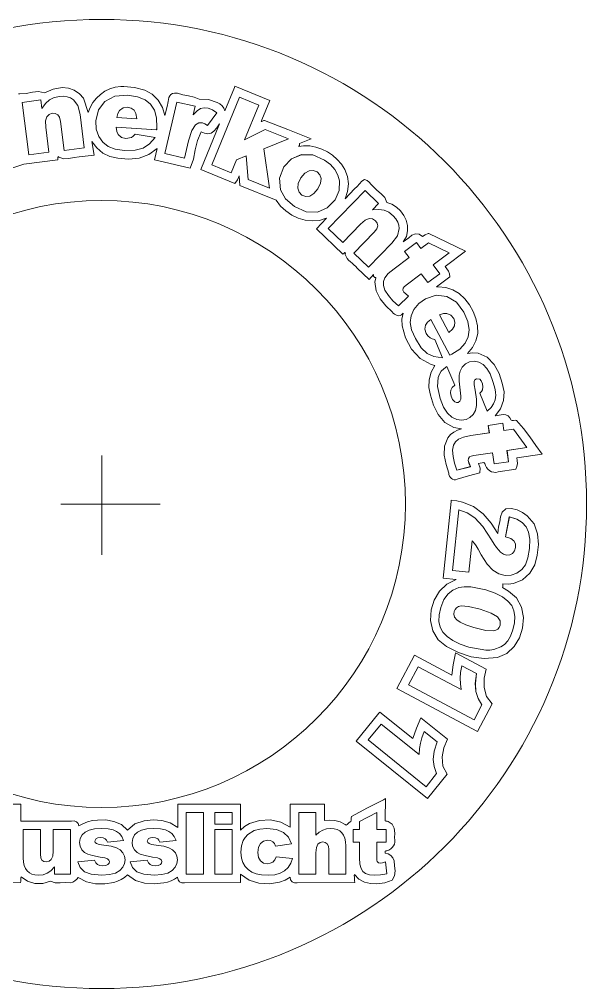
# Model space of a CAD drawing. Header units: millimetres. Extents: x -24 to 356, y -26 to 354.
# Drawn here: x 133.3 to 355.6, y -25.8 to 354.2 of the extents above; entities that cross this region are included whole.
import ezdxf

# ---------------------------------------------------------------- set-up
doc = ezdxf.new("R2010")
doc.units = ezdxf.units.MM
for name, color, linetype, lineweight in [('Aussen', 7, 'CONTINUOUS', 0), ('hilf', 7, 'CONTINUOUS', 0), ('Innenkreis', 7, 'CONTINUOUS', 0), ('Pocket', 7, 'CONTINUOUS', 0), ('TextPocket', 7, 'CONTINUOUS', 0)]:
    doc.layers.add(name, color=color, linetype=linetype, lineweight=lineweight)

msp = doc.modelspace()

# ---------------------------------------------------------------- linework, layer by layer
at = {"layer": 'Aussen'}
msp.add_circle((165.56675, 164.24175), 190, dxfattribs=at)
at = {"layer": 'hilf', "color": 0}
for points in [[(165.56675, 183.2885), (165.56675, 144.32925)], [(149.54975, 164.24175), (188.5105, 164.24175)]]:
    msp.add_lwpolyline(points, dxfattribs=at)
at = {"layer": 'Innenkreis'}
msp.add_circle((165.56675, 164.24175), 119, dxfattribs=at)
at = {"layer": 'Pocket', "color": 0}
for points in [[(134.3765, 321.7175), (141.7195, 322.65), (142.1455, 319.2975), (143.57775, 321.265), (145.10625, 322.645), (146.89125, 323.5525), (149.10075, 324.0575), (150.66325, 324.1325), (152.07775, 323.94), (153.34625, 323.48), (154.465, 322.75), (156.1725, 320.4575), (157.08675, 316.98), (158.747, 303.9025), (150.822, 302.895), (149.3855, 314.2125), (148.99625, 315.84), (148.32225, 316.8525), (147.38225, 317.3525), (146.2035, 317.41), (144.9395, 316.975), (144.01725, 316.03), (143.54, 314.43), (143.61975, 312.0225), (144.87425, 302.14), (136.9885, 301.14), (134.3765, 321.7175)], [(187.10525, 310.96), (171.19975, 311.975), (171.45875, 310.285), (172.0515, 309.0625), (173.3115, 307.97), (174.96725, 307.5275), (177.22575, 307.97), (177.92575, 308.44), (178.6935, 309.1875), (186.464, 307.9675), (184.314, 305.415), (181.85075, 303.76), (178.7015, 302.95), (174.494, 302.88), (170.8375, 303.4025), (168.09625, 304.4425), (166.03325, 306.085), (164.414, 308.375), (163.4345, 311.2025), (163.25275, 314.42), (164.3065, 318.76), (166.8525, 322.0775), (170.7045, 324.0925), (175.64025, 324.53), (179.59375, 323.94), (182.57125, 322.7375), (184.7315, 320.9475), (186.24125, 318.59), (187.06175, 315.5875), (187.16225, 311.8575), (187.10525, 310.96)], [(219.618, 323.7075), (227.1375, 320.6325), (221.54925, 306.965), (229.647, 311.0825), (238.7045, 307.3775), (229.06625, 303.47), (231.2515, 288.0175), (222.953, 291.41), (222.21525, 300.7), (218.34025, 299.12), (216.30025, 294.13), (208.7795, 297.205), (219.618, 323.7075)], [(179.27775, 315.2775), (178.974, 317.2775), (178.24025, 318.65), (177.13225, 319.47), (175.673, 319.8125), (173.94625, 319.545), (172.5545, 318.5025), (171.89125, 317.3775), (171.4615, 315.775), (179.27775, 315.2775)], [(194.95975, 321.835), (202.20925, 320.1575), (201.44175, 316.845), (202.923, 318.4125), (204.275, 319.2975), (205.668, 319.6225), (207.224, 319.475), (208.9545, 318.795), (210.726, 317.5425), (207.05025, 312.58), (205.92175, 313.2925), (205.01325, 313.6525), (203.589, 313.6525), (202.36275, 312.9425), (200.875, 310.6125), (199.63125, 306.6), (198.06175, 299.8275), (190.27925, 301.63), (194.95975, 321.835)], [(236.96275, 296.3925), (239.989, 299.5875), (243.902, 301.2025), (248.3195, 301.095), (252.84, 299.0825), (255.17, 297.3), (256.935, 295.3475), (258.135, 293.2225), (258.77, 290.925), (258.6125, 287.1575), (257.0125, 283.52), (253.975, 280.3), (250.07, 278.6675), (245.65825, 278.805), (241.0535, 280.885), (237.60725, 283.88), (235.65425, 287.4175), (235.24725, 292.0125), (236.96275, 296.3925)], [(243.65775, 292.0725), (242.57675, 289.8975), (242.35825, 288.0275), (242.88475, 286.495), (244.0105, 285.37), (245.49975, 284.795), (247.08275, 284.9375), (248.71, 285.9125), (250.3025, 287.8525), (251.3475, 289.975), (251.55, 291.8175), (251.045, 293.3325), (249.96075, 294.43), (248.44675, 295.0125), (246.8195, 294.8625), (245.19175, 293.9175), (243.65775, 292.0725)], [(268.745, 287.1925), (274.0775, 282.0575), (271.7325, 279.625), (274.165, 279.745), (276.2, 279.42), (278.0225, 278.5975), (279.805, 277.1925), (280.8425, 276.0225), (281.5775, 274.8), (282.0125, 273.525), (282.15, 272.195), (281.435, 269.4275), (279.3, 266.5325), (270.155, 257.0375), (264.4, 262.58), (272.3125, 270.795), (273.3375, 272.12), (273.7025, 273.28), (273.505, 274.3275), (272.81, 275.28), (271.6775, 275.9925), (270.3625, 276.12), (268.8175, 275.485), (266.9925, 273.9125), (260.0825, 266.74), (254.3575, 272.255), (268.745, 287.1925)], [(301.72, 262.7625), (295.4175, 258.015), (298.05, 254.52), (293.4175, 251.03), (290.785, 254.525), (284.9025, 250.095), (284.06, 249.3815), (283.6525, 248.835), (283.575, 248.108), (283.945, 247.3445), (284.68, 246.57925), (285.83, 245.684), (281.8, 241.9135), (279.6975, 243.90075), (277.97, 245.92575), (276.57, 248.09975), (275.9475, 249.87775), (275.975, 251.4325), (276.53, 252.9325), (277.86, 254.56), (280.155, 256.495), (285.99, 260.8925), (284.2275, 263.23), (288.86, 266.72), (290.6225, 264.3825), (293.665, 266.6725), (301.72, 262.7625)], [(301.9425, 222.5465), (294.495, 236.636), (293.1875, 235.53325), (292.4575, 234.3885), (292.1825, 232.742), (292.6725, 231.09925), (293.335, 230.158), (294.23, 229.40425), (294.9975, 229.05425), (296.035, 228.7895), (299.055, 221.52775), (295.755, 222.027), (293.0575, 223.2625), (290.72, 225.5235), (288.4625, 229.073), (286.9975, 232.464), (286.4525, 235.34475), (286.775, 237.9625), (287.88, 240.541), (289.7775, 242.8535), (292.4275, 244.6885), (296.6775, 246.05825), (300.835, 245.6205), (304.5675, 243.39075), (307.52, 239.411), (309.0825, 235.73275), (309.615, 232.56575), (309.2175, 229.78775), (307.995, 227.269), (305.865, 225), (302.7375, 222.9655), (301.9425, 222.5465)], [(301.53, 231.474), (303.08, 232.7785), (303.865, 234.1215), (303.985, 235.494), (303.515, 236.918), (302.385, 238.25), (300.77, 238.89175), (299.4625, 238.86975), (297.8725, 238.398), (301.53, 231.474)], [(300.835, 218.13025), (303.8875, 210.81675), (302.91, 209.9), (302.3725, 208.914), (302.2425, 207.80025), (302.49, 206.4955), (303.075, 205.1905), (303.88, 204.331), (304.5775, 204.01225), (305.295, 204.0555), (305.955, 204.49625), (306.2975, 205.30725), (306.3, 206.54175), (306.065, 208.815), (305.6825, 212.374), (305.62, 214.71075), (305.9775, 216.37225), (306.8075, 217.924), (308.0625, 219.17475), (309.6725, 219.961), (311.585, 220.24475), (313.4025, 219.87425), (315.0575, 218.90725), (316.485, 217.3965), (317.7425, 215.2275), (318.86, 212.26525), (319.34, 210.59975), (319.6825, 209.14725), (319.8825, 207.90625), (319.9425, 206.87525), (319.735, 205.1095), (319.1425, 203.5375), (318.125, 202.0805), (316.65, 200.69575), (313.7025, 207.67425), (314.41, 208.30475), (314.81, 209.04125), (314.95, 210.16975), (314.735, 211.3905), (314.27, 212.46875), (313.68, 213.12925), (312.4, 213.364), (311.82, 212.98025), (311.5325, 212.276), (311.5475, 210.98225), (311.8725, 208.8215), (312.385, 205.36275), (312.43, 202.8185), (312.01, 200.9035), (311.125, 199.32325), (309.8675, 198.12025), (308.3175, 197.366), (306.545, 197.1015), (304.655, 197.3715), (302.7825, 198.24625), (301.0475, 199.82925), (299.515, 202.23275), (298.21, 205.5935), (297.15, 210.3625), (297.35, 213.81425), (297.88, 215.12575), (298.6375, 216.2815), (299.6225, 217.28375), (300.835, 218.13025)], [(332.18, 186.335), (324.375, 185.1605), (325.0275, 180.83375), (319.2925, 179.9695), (318.64, 184.29625), (311.3575, 183.199), (310.275, 182.9725), (309.6575, 182.6865), (309.245, 182.0815), (309.205, 181.2365), (309.485, 180.2125), (310.0725, 178.87775), (304.7325, 177.482), (303.83, 180.22975), (303.2775, 182.8315), (303.08, 185.40975), (303.3775, 187.27225), (304.14, 188.627), (305.345, 189.681), (307.29, 190.4785), (310.23, 191.089), (317.4525, 192.17675), (317.0175, 195.0725), (322.7525, 195.9365), (323.19, 193.03925), (326.955, 193.60775), (332.18, 186.335)], [(303.0075, 138.17825), (305.4775, 161.91675), (308.8025, 160.74225), (311.825, 158.76325), (314.9, 155.4295), (318.34, 150.2305), (319.39, 148.523), (320.3175, 147.1435), (321.12, 146.09375), (321.8025, 145.3735), (323.0325, 144.50975), (324.245, 144.1365), (325.475, 144.2545), (326.56, 144.877), (327.3725, 145.88375), (327.7425, 147.1895), (327.65, 148.59475), (327.05, 149.775), (325.8175, 150.7095), (323.825, 151.4065), (325.29, 159.26675), (328.1925, 158.29675), (330.3175, 157.015), (331.8225, 155.3465), (332.83, 153.21875), (333.305, 150.4355), (333.1875, 146.8395), (332.5625, 143.1545), (331.56, 140.45), (330.1325, 138.49825), (328.245, 137.1025), (326.0575, 136.3145), (323.6975, 136.22075), (321.1925, 136.87075), (318.8825, 138.27325), (316.62, 140.674), (314.255, 144.352), (313.055, 146.49525), (312.275, 147.79725), (311.6025, 148.74675), (310.7425, 149.86175), (309.4575, 137.507), (303.0075, 138.17825)], [(316.14, 130.53125), (319.6975, 129.25625), (322.565, 127.80775), (324.735, 126.18825), (326.215, 124.3965), (327.095, 122.38775), (327.47, 120.1295), (327.3475, 117.62425), (326.72, 114.87075), (325.7825, 112.40625), (324.645, 110.54125), (323.375, 109.16875), (321.99, 108.18675), (319.155, 107.1315), (317.6775, 106.939), (316.035, 106.939), (309.4125, 108.1205), (305.9825, 109.3385), (303.1475, 110.719), (300.91, 112.2625), (299.27, 113.96875), (298.21, 115.9195), (297.725, 118.19275), (297.8075, 120.79), (298.4625, 123.71), (299.69, 126.751), (301.2675, 128.9605), (303.215, 130.485), (305.5625, 131.4685), (307.62, 131.80625), (310.165, 131.76), (316.14, 130.53125)], [(313.82, 122.9885), (309.3475, 124.1035), (306.3875, 124.25525), (305.395, 123.991), (304.6075, 123.5515), (304.03, 122.93725), (303.66, 122.14475), (303.5325, 121.0055), (303.855, 119.9015), (304.6825, 118.83825), (306.0525, 117.86425), (308.2025, 116.8715), (311.4, 115.78375), (316.03, 114.62825), (319.01, 114.48575), (319.99, 114.75), (320.7725, 115.2045), (321.355, 115.84625), (321.7375, 116.676), (321.7525, 118.449), (320.645, 119.9895), (318.115, 121.45025), (313.82, 122.9885)], [(311.4675, 79.6385), (285.755, 93.3105), (289.5325, 100.415), (306.38, 91.4565), (306.0975, 93.7865), (306.0375, 95.9295), (306.2075, 98.1635), (306.6325, 100.79075), (312.3925, 97.72825), (311.9675, 93.86675), (312.205, 90.682), (313.0775, 87.95175), (314.5575, 85.45075), (311.4675, 79.6385)], [(292.6625, 53.4125), (270.0225, 71.7285), (275.085, 77.9855), (289.92, 65.983), (290.085, 68.324), (290.435, 70.44), (291.0275, 72.60075), (291.9425, 75.099), (297.015, 70.99475), (295.865, 67.285), (295.4925, 64.11275), (295.8275, 61.267), (296.8025, 58.52975), (292.6625, 53.4125)]]:
    msp.add_lwpolyline(points, dxfattribs=at)
for points in [[(198.68725, 43.23475), (205.3985, 43.23475), (205.3985, 19.124575), (198.68725, 19.124575), (198.68725, 43.23475)], [(209.93375, 43.23475), (216.6285, 43.23475), (216.6285, 38.677525), (209.93375, 38.677525), (209.93375, 43.23475)], [(242.79125, 43.23475), (249.48675, 43.23475), (249.48675, 34.353525), (250.84175, 35.56745), (252.19425, 36.377175), (253.66675, 36.8329), (255.38925, 36.984825), (256.67925, 36.881775), (257.82675, 36.569775), (258.82925, 36.05165), (259.68675, 35.324675), (260.37425, 34.38335), (260.86425, 33.21965), (261.15925, 31.833475), (261.25925, 30.22485), (261.25925, 19.124575), (254.53175, 19.124575), (254.53175, 28.72745), (254.37925, 30.131275), (253.92425, 31.054925), (253.19175, 31.567625), (252.21425, 31.738525), (251.10925, 31.50795), (250.23925, 30.8162), (249.67425, 29.52905), (249.48675, 27.512175), (249.48675, 19.124575), (242.79125, 19.124575), (242.79125, 43.23475)], [(273.32675, 43.23475), (273.32675, 36.588775), (277.00925, 36.588775), (277.00925, 31.705975), (273.32675, 31.705975), (273.32675, 25.504775), (273.37925, 24.575725), (273.54425, 24.023675), (273.99175, 23.604575), (274.69425, 23.46485), (275.57925, 23.572), (276.76675, 23.893475), (277.25925, 19.271075), (274.85675, 18.865525), (272.62175, 18.728525), (270.44925, 18.88995), (268.93675, 19.36875), (267.90675, 20.179825), (267.18425, 21.321875), (266.75675, 23.033575), (266.61425, 25.55365), (266.61425, 31.705975), (264.15175, 31.705975), (264.15175, 36.588775), (266.61425, 36.588775), (266.61425, 39.795175), (273.32675, 43.23475)], [(153.28525, 19.124575), (147.03525, 19.124575), (147.03525, 21.9512), (145.62875, 20.459225), (144.214, 19.466375), (142.62825, 18.914375), (140.72, 18.728525), (139.41275, 18.832975), (138.25425, 19.142225), (137.245, 19.658975), (136.38525, 20.38325), (135.69875, 21.321875), (135.20775, 22.482875), (134.91475, 23.86635), (134.81725, 25.47225), (134.81725, 36.588775), (141.5445, 36.588775), (141.5445, 26.985925), (141.69525, 25.5794), (142.15225, 24.6476), (142.882, 24.130825), (143.86125, 23.958575), (144.9505, 24.18915), (145.82525, 24.8809), (146.39775, 26.16805), (146.59, 28.184925), (146.59, 36.588775), (153.28525, 36.588775), (153.28525, 19.124575)], [(156.162, 23.958575), (162.8025, 24.5825), (163.295, 23.56795), (163.9525, 22.889775), (164.81675, 22.507275), (165.9275, 22.379775), (167.12375, 22.523575), (168.0165, 22.9549), (168.44625, 23.436375), (168.5915, 24.023675), (168.4015, 24.6666), (167.83725, 25.141325), (166.84425, 25.455975), (164.9565, 25.83575), (162.00375, 26.42035), (160.11725, 26.958775), (158.865, 27.657325), (157.8275, 28.711175), (157.13175, 30.0336), (156.89975, 31.526925), (157.1495, 33.13285), (157.90325, 34.500025), (159.09425, 35.593225), (160.665, 36.36635), (162.72525, 36.8302), (165.385, 36.984825), (168.099, 36.865475), (169.99675, 36.5074), (171.36225, 35.8984), (172.4815, 35.026275), (173.39275, 33.846275), (174.136, 32.3136), (167.78825, 31.689675), (167.456, 32.41535), (166.96375, 32.92125), (166.09275, 33.315925), (165.0595, 33.4475), (164.0735, 33.34715), (163.3995, 33.046025), (162.88375, 32.069475), (163.048, 31.503875), (163.54575, 31.098325), (164.58725, 30.785025), (166.405, 30.506975), (169.313, 30.0526), (171.36925, 29.449025), (172.80825, 28.632525), (173.86475, 27.528475), (174.5105, 26.218225), (174.7275, 24.783225), (174.497, 23.2899), (173.8105, 21.83725), (172.6345, 20.55145), (170.93525, 19.5586), (168.6145, 18.9252), (165.586, 18.71225), (161.48425, 19.0527), (158.76625, 20.074025), (157.099, 21.72875), (156.162, 23.958575)], [(176.7185, 23.958575), (183.35925, 24.5825), (183.8515, 23.56795), (184.5095, 22.889775), (185.3735, 22.507275), (186.48425, 22.379775), (187.68025, 22.523575), (188.573, 22.9549), (189.003, 23.436375), (189.148, 24.023675), (188.95825, 24.6666), (188.394, 25.141325), (187.40125, 25.455975), (185.513, 25.83575), (182.56025, 26.42035), (180.67375, 26.958775), (179.42175, 27.657325), (178.38425, 28.711175), (177.68825, 30.0336), (177.4565, 31.526925), (177.706, 33.13285), (178.46025, 34.500025), (179.65075, 35.593225), (181.22175, 36.36635), (183.28175, 36.8302), (185.9415, 36.984825), (188.65575, 36.865475), (190.55325, 36.5074), (191.919, 35.8984), (193.038, 35.026275), (193.9495, 33.846275), (194.69275, 32.3136), (188.345, 31.689675), (188.01275, 32.41535), (187.52025, 32.92125), (186.64975, 33.315925), (185.61625, 33.4475), (184.63, 33.34715), (183.956, 33.046025), (183.4405, 32.069475), (183.60475, 31.503875), (184.1025, 31.098325), (185.14425, 30.785025), (186.9615, 30.506975), (189.8695, 30.0526), (191.92575, 29.449025), (193.36475, 28.632525), (194.42125, 27.528475), (195.06725, 26.218225), (195.28425, 24.783225), (195.0535, 23.2899), (194.36725, 21.83725), (193.191, 20.55145), (191.49175, 19.5586), (189.171, 18.9252), (186.1425, 18.71225), (182.04075, 19.0527), (179.32275, 20.074025), (177.65575, 21.72875), (176.7185, 23.958575)], [(209.93375, 36.588775), (216.6285, 36.588775), (216.6285, 19.124575), (209.93375, 19.124575), (209.93375, 36.588775)], [(233.94625, 25.949675), (240.3105, 25.228125), (239.61325, 23.369925), (238.57975, 21.7776), (237.21275, 20.485), (235.5145, 19.5152), (233.3945, 18.914375), (230.77275, 18.71225), (228.22125, 18.84245), (226.1395, 19.227675), (224.41675, 19.908575), (222.95475, 20.90955), (221.7665, 22.170925), (220.86625, 23.63305), (220.299, 25.4492), (220.112, 27.7726), (220.34125, 30.24655), (221.03425, 32.264775), (221.829, 33.5099), (222.8735, 34.619375), (225.277, 36.17645), (227.50925, 36.782725), (230.29525, 36.984825), (234.0605, 36.60235), (236.811, 35.4549), (238.72075, 33.572275), (239.96325, 30.9844), (233.6645, 30.143475), (233.248, 31.122725), (232.59, 31.82535), (231.6735, 32.252575), (230.4905, 32.395), (228.98625, 32.0966), (227.7995, 31.201425), (227.03025, 29.705375), (226.774, 27.593575), (227.028, 25.69875), (227.79425, 24.322075), (228.9525, 23.48385), (230.39275, 23.204425), (231.60025, 23.372625), (232.60075, 23.877175), (233.38625, 24.7317), (233.94625, 25.949675)]]:
    msp.add_lwpolyline(points, close=True, dxfattribs=at)
at = {"layer": 'Pocket'}
for radius in [190, 119]:
    msp.add_circle((165.56675, 164.24175), radius, dxfattribs=at)
at = {"layer": 'TextPocket', "color": 0}
for points in [[(130.72925, 296.0505), (135.121, 297.518), (148.42, 299.2355), (148.428, 299.7205), (148.3995, 300.238), (148.47975, 300.5055), (148.8185, 300.243), (150.70525, 299.6005), (152.70875, 299.7005), (154.74975, 300.0855), (156.75325, 300.2955), (162.664, 301.0405), (161.719, 306.4155), (163.60825, 303.8855), (166.005, 301.848), (168.8085, 300.4455), (171.9185, 299.808), (176.031, 299.408), (180.18375, 299.848), (184.0565, 301.2305), (187.3345, 303.663), (186.26725, 299.133), (200.29425, 295.878), (201.4865, 299.433), (202.21375, 303.128), (203.056, 306.7755), (204.59125, 310.183), (205.812, 309.658), (207.13325, 309.4055), (208.40125, 309.5955), (209.47, 310.4005), (210.67575, 311.788), (211.77025, 313.2805), (204.42725, 295.383), (217.69875, 289.9555), (218.738, 291.368), (219.47025, 292.9605), (219.73075, 289.113), (233.97475, 283.308), (235.6675, 281.0705), (237.713, 279.1255), (240.0445, 277.5205), (242.59175, 276.303), (245.28675, 275.5205), (248.06175, 275.2205), (250.84675, 275.448), (253.57675, 276.2505), (253.61175, 276.2655), (249.67175, 272.153), (260.00925, 262.1705), (260.51675, 262.6205), (260.86425, 262.8405), (261.03925, 262.7055), (261.02425, 262.083), (261.30425, 261.218), (261.75425, 260.4655), (262.33425, 259.8005), (263.00175, 259.1905), (263.70925, 258.608), (264.41925, 258.028), (265.08675, 257.4205), (265.66925, 256.753), (270.36425, 252.249), (272.05675, 254.27125), (272.05675, 253.638), (272.05675, 253.421), (272.27425, 253.421), (272.27425, 253.204), (272.49175, 253.204), (272.49175, 252.987), (272.70675, 252.987), (272.92425, 252.987), (272.92425, 252.77), (272.62175, 251.36325), (273.07675, 247.85975), (274.66425, 244.7445), (276.93425, 241.98025), (279.44425, 239.532), (279.79925, 239.075), (280.25175, 238.672), (280.77175, 238.35075), (281.33675, 238.13375), (281.90675, 238.048), (282.46425, 238.11875), (282.97425, 238.371), (283.41175, 238.82825), (283.63675, 239.04525), (283.18675, 236.647), (283.24675, 234.15), (284.60675, 229.37575), (286.95425, 224.95275), (290.28675, 221.31225), (294.60175, 218.88725), (296.10175, 218.51575), (294.60925, 215.9075), (293.85425, 212.95325), (293.78925, 209.87575), (294.37425, 206.89325), (295.52175, 202.972), (297.36425, 199.26775), (299.99925, 196.19825), (303.54175, 194.184), (306.57925, 193.75), (305.03175, 193.18725), (303.59175, 192.433), (302.29925, 191.44975), (301.18925, 190.198), (299.88675, 186.88575), (299.80425, 183.34975), (300.50675, 179.78125), (301.55175, 176.3715), (301.64675, 175.76925), (301.86175, 175.1915), (302.18425, 174.6705), (302.59675, 174.23525), (303.08425, 173.91375), (303.63175, 173.73475), (304.22425, 173.72775), (304.84425, 173.922), (309.24925, 175.2375), (313.71425, 176.396), (313.81925, 178.31225), (313.19425, 180.13925), (313.86175, 180.2195), (314.61925, 180.40525), (315.29925, 180.4665), (315.72925, 180.172), (315.97175, 179.3215), (316.37925, 178.54275), (316.92675, 177.86075), (317.59425, 177.30325), (318.34925, 176.89625), (319.17425, 176.67), (320.04175, 176.648), (320.92925, 176.8585), (327.81175, 177.85675), (328.28175, 178.924), (328.45425, 180.0675), (328.40175, 181.23525), (328.18675, 182.3785), (338.11675, 183.837), (335.64925, 187.13125), (333.30925, 190.53975), (330.88425, 193.8695), (328.15925, 196.9255), (327.59675, 197.06225), (326.98675, 196.99025), (326.41675, 196.917), (325.98175, 197.04875), (325.53675, 197.99425), (324.84425, 198.766), (323.95675, 199.26375), (322.91675, 199.3925), (319.76675, 198.846), (321.81425, 201.598), (323.01925, 204.8165), (323.28425, 208.24275), (322.50925, 211.61475), (321.33425, 215.4285), (319.40675, 218.9875), (316.66175, 221.81675), (313.02925, 223.4375), (311.04175, 223.56775), (308.94925, 223.29), (310.83175, 225.60775), (312.18925, 228.2295), (312.88675, 231.07775), (312.78675, 234.07825), (312.18925, 236.955), (311.14675, 239.757), (309.69175, 242.38725), (307.85425, 244.74325), (305.67175, 246.7275), (303.17425, 248.23825), (300.39925, 249.17675), (297.37925, 249.44275), (296.80675, 249.42775), (301.97175, 253.29075), (301.83175, 254.437), (301.42175, 255.50575), (300.81425, 256.488), (300.08675, 257.378), (308.06425, 263.3855), (293.73925, 270.338), (293.53425, 270.268), (292.32425, 269.8355), (291.27675, 269.158), (289.97175, 269.9705), (288.48175, 270.113), (287.03925, 269.653), (285.87675, 268.6555), (283.74925, 267.0305), (284.98175, 269.158), (285.43925, 271.2855), (285.37675, 273.4155), (284.85175, 275.4805), (283.92175, 277.4155), (282.64425, 279.153), (281.07925, 280.623), (279.28425, 281.7605), (277.31925, 282.5005), (276.48925, 284.403), (275.05175, 285.9105), (273.38925, 287.268), (271.89175, 288.723), (271.09425, 289.473), (270.36175, 290.363), (269.55425, 291.1255), (268.53425, 291.4855), (267.45925, 290.753), (266.52925, 289.7705), (265.63925, 288.7205), (264.68675, 287.778), (261.01425, 283.948), (261.90925, 286.7755), (262.21175, 289.7055), (261.85425, 292.618), (260.77175, 295.4055), (259.46925, 297.4705), (257.88675, 299.328), (256.06175, 300.9505), (254.03425, 302.318), (251.84675, 303.4005), (249.53425, 304.173), (247.13675, 304.613), (244.69425, 304.688), (242.7695, 304.428), (242.83875, 304.4955), (242.83875, 304.713), (243.05575, 304.713), (243.05575, 304.9305), (243.0595, 305.1855), (243.06375, 305.5555), (247.62175, 307.3855), (238.531, 311.048), (229.4095, 314.633), (229.13975, 314.568), (228.848, 314.4505), (228.563, 314.3155), (228.3175, 314.208), (228.1415, 314.1655), (228.0655, 314.228), (228.1225, 314.4355), (228.34225, 314.8255), (231.4575, 322.458), (217.79525, 328.073), (217.79525, 328.073), (217.58625, 327.553), (213.828, 318.343), (213.39675, 319.4305), (212.7065, 320.3905), (211.80575, 321.1655), (210.74625, 321.693), (207.354, 322.7755), (203.78425, 322.923), (201.74975, 323.758), (199.589, 324.2055), (197.40675, 324.6005), (195.31275, 325.278), (194.03625, 325.373), (193.2755, 325.168), (192.69075, 324.773), (192.2525, 324.2305), (191.93525, 323.578), (191.70875, 322.8555), (191.54725, 322.1005), (191.424, 321.3555), (191.31, 320.6605), (190.32125, 316.5005), (189.327, 319.7005), (187.6695, 322.573), (185.36775, 324.9105), (182.44775, 326.5105), (178.41675, 327.593), (174.2365, 327.8905), (173.03725, 327.883), (170.8565, 327.643), (168.7785, 327.028), (166.83775, 326.0805), (165.065, 324.838), (163.4915, 323.3405), (162.15025, 321.628), (161.0745, 319.7405), (160.2945, 317.7155), (158.438, 323.3005), (156.81725, 325.103), (154.803, 326.4505), (152.52275, 327.278), (150.10475, 327.518), (146.54, 326.923), (143.2195, 325.4605), (140.83375, 325.9755), (138.4115, 325.678), (135.9675, 325.1655), (133.515, 325.0355), (132.95225, 325.038)], [(134.3765, 321.718), (141.7195, 322.648), (142.14425, 319.298), (143.578, 321.2655), (145.1065, 322.6455), (146.89, 323.553), (149.10075, 324.058), (150.66325, 324.133), (152.078, 323.9405), (153.345, 323.4805), (154.46375, 322.7505), (156.17125, 320.458), (157.087, 316.9805), (158.747, 303.9005), (150.822, 302.8955), (149.3855, 314.213), (148.99625, 315.8405), (148.32225, 316.853), (147.3825, 317.353), (146.20375, 317.4105), (144.93975, 316.9755), (144.01575, 316.0305), (143.53975, 314.4305), (143.62, 312.023), (144.8745, 302.143), (136.98875, 301.1405), (134.3765, 321.718)], [(187.104, 310.9605), (171.1995, 311.973), (171.45875, 310.2855), (172.0515, 309.063), (173.3115, 307.9705), (174.96625, 307.528), (177.22575, 307.9705), (177.92575, 308.4405), (178.6935, 309.188), (186.46375, 307.968), (184.314, 305.4155), (181.85075, 303.7605), (178.7015, 302.9505), (174.49425, 302.8805), (170.83725, 303.403), (168.09625, 304.443), (166.0335, 306.0855), (164.41375, 308.378), (163.43325, 311.203), (163.253, 314.418), (164.30675, 318.7605), (166.8525, 322.078), (170.70475, 324.093), (175.6405, 324.5305), (179.594, 323.9405), (182.571, 322.7355), (184.73175, 320.9455), (186.24, 318.5905), (187.0605, 315.588), (187.161, 311.8555), (187.104, 310.9605)], [(219.61675, 323.708), (227.13775, 320.633), (221.5495, 306.9655), (229.647, 311.083), (238.70475, 307.378), (229.0665, 303.4705), (231.2515, 288.0155), (222.95325, 291.4105), (222.2155, 300.7005), (218.3405, 299.1205), (216.3005, 294.1305), (208.77975, 297.2055), (219.61675, 323.708)], [(179.278, 315.2755), (178.974, 317.278), (178.2405, 318.6505), (177.132, 319.468), (175.67125, 319.813), (173.94625, 319.5455), (172.55475, 318.503), (171.89, 317.378), (171.46125, 315.7755), (179.278, 315.2755)], [(194.95975, 321.8355), (202.2095, 320.1555), (201.44175, 316.8455), (202.92175, 318.413), (204.27525, 319.298), (205.66825, 319.6205), (207.22375, 319.478), (208.95475, 318.7955), (210.72575, 317.543), (207.05025, 312.578), (205.92175, 313.293), (205.013, 313.653), (203.589, 313.653), (202.36275, 312.943), (200.87475, 310.613), (199.62975, 306.6005), (198.062, 299.8255), (190.27925, 301.628), (194.95975, 321.8355)], [(236.9615, 296.3955), (239.98775, 299.5905), (243.90175, 301.2055), (248.31925, 301.0955), (252.83925, 299.0805), (255.16925, 297.3005), (256.93425, 295.348), (258.13425, 293.223), (258.76925, 290.9255), (258.61175, 287.158), (257.01425, 283.5205), (253.97425, 280.3005), (250.06925, 278.668), (245.65925, 278.808), (241.0535, 280.8855), (237.60575, 283.8805), (235.654, 287.418), (235.247, 292.013), (236.9615, 296.3955)], [(243.65775, 292.073), (242.577, 289.898), (242.3585, 288.0255), (242.885, 286.4955), (244.01175, 285.3705), (245.49925, 284.793), (247.08175, 284.938), (248.70925, 285.913), (250.30175, 287.853), (251.34675, 289.9755), (251.54675, 291.818), (251.04675, 293.3305), (249.96175, 294.4305), (248.44675, 295.0105), (246.81925, 294.863), (245.19175, 293.918), (243.65775, 292.073)], [(268.74675, 287.1955), (274.07675, 282.058), (271.73175, 279.623), (274.16425, 279.743), (276.19675, 279.418), (278.02175, 278.598), (279.80425, 277.193), (280.84175, 276.023), (281.57925, 274.8005), (282.01425, 273.5255), (282.14925, 272.1955), (281.43425, 269.428), (279.29925, 266.533), (270.15425, 257.038), (264.39925, 262.578), (272.31425, 270.7955), (273.33675, 272.1205), (273.70425, 273.2805), (273.50175, 274.328), (272.80925, 275.2805), (271.67675, 275.993), (270.36175, 276.118), (268.81425, 275.4855), (266.99175, 273.9155), (260.08175, 266.7405), (254.35675, 272.2555), (268.74675, 287.1955)], [(301.72175, 262.763), (295.41925, 258.0155), (298.04925, 254.521), (293.41675, 251.0325), (290.78425, 254.5265), (284.90175, 250.09525), (284.05925, 249.38175), (283.65175, 248.83525), (283.57675, 248.10675), (283.94425, 247.3445), (284.67925, 246.5795), (285.82925, 245.683), (281.79925, 241.9135), (279.69675, 243.90225), (277.96925, 245.92575), (276.57175, 248.09875), (275.94675, 249.87675), (275.97175, 251.43375), (276.52925, 252.934), (277.86175, 254.56025), (280.15425, 256.498), (285.98925, 260.893), (284.22675, 263.2305), (288.86175, 266.7205), (290.62425, 264.3805), (293.66675, 266.673), (301.72175, 262.763)], [(301.94175, 222.5465), (294.49425, 236.63625), (293.18925, 235.532), (292.45675, 234.3885), (292.18425, 232.742), (292.67175, 231.09825), (293.33425, 230.1585), (294.22925, 229.40425), (294.99425, 229.05425), (296.03675, 228.791), (299.05675, 221.52925), (295.75675, 222.02725), (293.05925, 223.2625), (290.71925, 225.52375), (288.46175, 229.072), (286.99675, 232.463), (286.45175, 235.345), (286.77425, 237.9625), (287.87925, 240.541), (289.77675, 242.8535), (292.42675, 244.6885), (296.67675, 246.05875), (300.83675, 245.622), (304.56425, 243.392), (307.51925, 239.4125), (309.08425, 235.73275), (309.61425, 232.56575), (309.21425, 229.788), (307.99675, 227.2705), (305.86425, 225), (302.73675, 222.96575), (301.94175, 222.5465)], [(301.53175, 231.474), (303.07925, 232.779), (303.86675, 234.1215), (303.98425, 235.49425), (303.51425, 236.9195), (302.38425, 238.25), (300.76925, 238.89325), (299.46175, 238.87025), (297.87175, 238.3995), (301.53175, 231.474)], [(300.83175, 218.13175), (303.88675, 210.817), (302.90925, 209.9), (302.37175, 208.914), (302.24175, 207.8005), (302.48925, 206.497), (303.07425, 205.191), (303.88175, 204.331), (304.57675, 204.01225), (305.29425, 204.05575), (305.95675, 204.49775), (306.29675, 205.30875), (306.29925, 206.54325), (306.06425, 208.8165), (305.68175, 212.374), (305.62175, 214.71225), (305.97675, 216.374), (306.80925, 217.9255), (308.06175, 219.17475), (309.67425, 219.96025), (311.58425, 220.24475), (313.40175, 219.87325), (315.05925, 218.90625), (316.48425, 217.3965), (317.74425, 215.2265), (318.85925, 212.26575), (319.33925, 210.6), (319.67925, 209.14725), (319.88175, 207.90625), (319.94425, 206.8755), (319.73675, 205.108), (319.14175, 203.53625), (318.12675, 202.082), (316.65175, 200.696), (313.70175, 207.6745), (314.40925, 208.305), (314.80925, 209.0415), (314.94925, 210.16975), (314.73425, 211.39075), (314.26925, 212.46875), (313.68175, 213.1295), (312.40175, 213.36575), (311.82175, 212.98025), (311.53425, 212.275), (311.54675, 210.9825), (311.87175, 208.823), (312.38425, 205.36325), (312.43175, 202.82), (312.00675, 200.9035), (311.12425, 199.32475), (309.86675, 198.12025), (308.31925, 197.366), (306.54425, 197.10175), (304.65425, 197.3715), (302.78175, 198.2465), (301.04675, 199.82925), (299.51675, 202.23125), (298.20925, 205.5925), (297.14925, 210.3625), (297.34925, 213.81575), (297.87925, 215.1275), (298.63675, 216.283), (299.62175, 217.284), (300.83175, 218.13175)], [(332.17675, 186.33525), (324.37675, 185.1605), (325.02675, 180.83375), (319.29175, 179.97), (318.63925, 184.29525), (311.35925, 183.20075), (310.27675, 182.974), (309.65925, 182.688), (309.24425, 182.083), (309.20425, 181.2365), (309.48675, 180.2125), (310.07425, 178.87925), (304.73425, 177.481), (303.82925, 180.23025), (303.27675, 182.833), (303.07925, 185.4115), (303.37675, 187.27225), (304.14175, 188.62625), (305.34425, 189.68275), (307.28925, 190.4785), (310.22925, 191.089), (317.45425, 192.17675), (317.01675, 195.074), (322.75175, 195.938), (323.18925, 193.04075), (326.95425, 193.60775), (332.17675, 186.33525)], [(303.00675, 138.17825), (305.47675, 161.9185), (308.80175, 160.7425), (311.82675, 158.76225), (314.89925, 155.4295), (318.33925, 150.23075), (319.38925, 148.523), (320.31675, 147.14375), (321.11925, 146.09375), (321.80175, 145.37375), (323.03175, 144.5085), (324.24425, 144.1355), (325.47425, 144.2545), (326.56175, 144.8785), (327.37175, 145.88375), (327.74425, 147.1885), (327.64925, 148.59375), (327.05175, 149.775), (325.81675, 150.7095), (323.82425, 151.408), (325.28925, 159.26525), (328.19175, 158.297), (330.31925, 157.015), (331.82175, 155.347), (332.82925, 153.21875), (333.30425, 150.4355), (333.18675, 146.83875), (332.56175, 143.155), (331.55925, 140.45), (330.13175, 138.49825), (328.24675, 137.10275), (326.05675, 136.31475), (323.69675, 136.22125), (321.18925, 136.871), (318.88425, 138.27325), (316.61925, 140.674), (314.25175, 144.351), (313.05675, 146.49425), (312.27425, 147.79875), (311.60175, 148.747), (310.74175, 149.862), (309.45675, 137.507), (303.00675, 138.17825)], [(316.13925, 130.53125), (319.69925, 129.255), (322.56175, 127.80775), (324.73675, 126.18975), (326.21425, 124.398), (327.09425, 122.388), (327.47175, 120.131), (327.34675, 117.62575), (326.72175, 114.871), (325.78175, 112.40675), (324.64675, 110.54025), (323.37425, 109.16925), (321.98925, 108.187), (319.15675, 107.13175), (317.67675, 106.93925), (316.03425, 106.938), (309.41175, 108.122), (305.98175, 109.34), (303.14925, 110.7205), (300.90925, 112.263), (299.26925, 113.96775), (298.20925, 115.9195), (297.72175, 118.19275), (297.80675, 120.79), (298.46175, 123.7105), (299.68925, 126.75125), (301.26675, 128.9595), (303.21675, 130.48525), (305.56425, 131.4685), (307.62175, 131.80625), (310.16425, 131.7615), (316.13925, 130.53125)], [(313.82175, 122.99), (309.34675, 124.1035), (306.38675, 124.25425), (305.39425, 123.991), (304.60925, 123.5515), (304.03175, 122.93575), (303.66175, 122.14525), (303.53175, 121.00575), (303.85425, 119.9005), (304.68425, 118.837), (306.05175, 117.86325), (308.20425, 116.8715), (311.39925, 115.78525), (316.02925, 114.6295), (319.00675, 114.48575), (319.98925, 114.75175), (320.77425, 115.2045), (321.35675, 115.84625), (321.73925, 116.675), (321.75175, 118.44775), (320.64425, 119.9885), (318.11425, 121.45075), (313.82175, 122.99)], [(311.46425, 79.6375), (285.75425, 93.3095), (289.53175, 100.414), (306.37925, 91.45675), (306.09675, 93.787), (306.03675, 95.93), (306.20675, 98.16225), (306.63175, 100.78975), (312.39175, 97.72825), (311.96925, 93.86675), (312.20675, 90.682), (313.07425, 87.95325), (314.55675, 85.45075), (311.46425, 79.6375)], [(292.66425, 53.414), (270.02425, 71.73), (275.08675, 77.9855), (289.91925, 65.982), (290.08425, 68.323), (290.43425, 70.44025), (291.02675, 72.5995), (291.94425, 75.0995), (297.01425, 70.99625), (295.86425, 67.284), (295.49175, 64.113), (295.82675, 61.2685), (296.80425, 58.529), (292.66425, 53.414)], [(100.6415, 15.755448), (133.79325, 15.790715), (133.9315, 16.390215), (133.9425, 17.056177), (133.91925, 17.667882), (133.95875, 18.107325), (136.45975, 16.306122), (139.40975, 15.43671), (142.51025, 15.46248), (145.4685, 16.345455), (147.35125, 15.769015), (149.32575, 15.720185), (151.33075, 15.82191), (153.29875, 15.694412), (154.24525, 15.930418), (155.0825, 16.464812), (155.79275, 17.126705), (156.36275, 17.74385), (159.55825, 16.094535), (163.0915, 15.383813), (166.75225, 15.386525), (170.33025, 15.87752), (171.8155, 16.350882), (173.23, 17.029047), (174.5405, 17.868625), (175.71225, 18.8194), (178.7585, 16.634355), (182.3515, 15.560135), (186.18325, 15.32549), (189.9485, 15.660507), (191.378, 16.000945), (192.779, 16.535345), (194.08775, 17.19181), (195.2435, 17.890325), (195.478, 16.901552), (196.10325, 16.14743), (196.99175, 15.733747), (198.02125, 15.763587), (219.93975, 15.790715), (219.96675, 16.626215), (219.93975, 17.541742), (219.9315, 18.401675), (220.01675, 19.062175), (223.3195, 16.74015), (227.177, 15.554712), (231.269, 15.345835), (235.277, 15.95483), (237.431, 16.793045), (239.3665, 17.933725), (239.58875, 16.89477), (240.229, 16.105382), (241.15125, 15.676783), (242.22125, 15.720185), (264.71425, 15.790715), (264.67425, 16.665552), (264.57175, 17.762825), (264.53425, 18.67295), (264.68675, 18.9849), (266.35175, 17.144337), (268.49925, 15.97382), (270.92425, 15.405514), (273.41175, 15.372962), (276.47675, 15.729677), (279.32175, 16.753712), (280.31675, 18.4505), (280.51425, 20.395475), (280.32175, 22.42865), (280.15425, 24.384475), (279.69675, 25.502075), (278.89925, 26.412175), (277.86425, 27.049675), (276.69175, 27.3521), (276.59175, 27.801075), (276.63425, 28.123875), (276.85925, 28.3029), (277.30925, 28.316475), (278.09175, 28.5796), (278.79675, 28.996), (279.40175, 29.54125), (279.88925, 30.190925), (280.24425, 30.9193), (280.44675, 31.70325), (280.48175, 32.5157), (280.32925, 33.333575), (280.42175, 35.195825), (280.16675, 37.091975), (279.36675, 38.720925), (277.83925, 39.78295), (277.37425, 39.86975), (276.89675, 39.8752), (276.58925, 40.012175), (276.64925, 40.487), (276.81425, 48.74975), (276.81425, 48.74975), (275.93675, 48.2995), (269.65425, 45.08625), (263.50675, 41.76175), (263.30175, 41.077), (263.28425, 40.34725), (263.13675, 39.7287), (262.54425, 39.374675), (262.09675, 39.02885), (261.71925, 38.55955), (261.34675, 38.3059), (260.90175, 38.60295), (259.02925, 39.625625), (256.94925, 40.170875), (254.82175, 40.33625), (252.80425, 40.217), (252.82175, 46.528), (239.471, 46.528), (239.45475, 41.9965), (239.41, 37.58705), (235.7435, 39.521175), (231.6435, 40.369), (227.4345, 40.16815), (223.44575, 38.9583), (221.574, 37.79865), (219.94775, 36.336475), (219.94775, 46.528), (195.34625, 46.528), (195.33825, 37.3524), (192.4575, 39.271625), (189.15875, 40.20075), (185.67025, 40.3785), (182.22275, 40.04335), (178.612, 38.783325), (175.6945, 36.354125), (173.2925, 38.524275), (170.36675, 39.819575), (167.162, 40.37025), (163.92275, 40.30375), (161.97525, 40.111175), (160.0425, 39.609325), (158.2345, 38.8783), (156.6665, 38.003425), (156.37075, 38.970525), (155.69, 39.6446), (154.773, 39.9742), (153.7665, 39.905025), (133.90575, 39.895525), (133.90575, 46.528), (120.54725, 46.528)]]:
    msp.add_lwpolyline(points, dxfattribs=at)
for points in [[(302.56175, 165.74725), (302.52425, 165.46925), (302.49175, 165.20875), (299.35675, 135.20675), (304.45175, 134.65325), (300.85175, 132.8695), (297.91425, 130.081), (295.80425, 126.58975), (294.68675, 122.69975), (294.34175, 118.5415), (295.27175, 114.4695), (297.40675, 110.93625), (300.69425, 108.3945), (305.30675, 105.99525), (310.27675, 104.3825), (315.43925, 103.6855), (320.63425, 104.0285), (324.25425, 105.69275), (327.15425, 108.3865), (329.24425, 111.792), (330.44425, 115.5885), (330.83425, 119.72675), (330.07175, 123.808), (328.13675, 127.41575), (324.99925, 130.1285), (322.59425, 131.56075), (322.70675, 131.77775), (322.71925, 132.2605), (322.70675, 132.924), (324.77175, 132.77475), (326.88425, 133.065), (330.43175, 134.5435), (333.28925, 137.08525), (335.26675, 140.381), (336.17175, 144.122), (336.69925, 148.30225), (336.38675, 152.557), (334.98925, 156.47925), (332.26675, 159.6615), (330.39175, 160.939), (328.31675, 161.93875), (326.11675, 162.4665), (323.86175, 162.3265), (322.46425, 160.9825), (321.82175, 159.18125), (321.50925, 157.197), (321.10175, 155.30225), (320.72175, 152.7345), (318.15175, 156.7345), (315.02175, 160.33825), (311.28675, 163.21225), (306.90175, 165.0245), (304.74675, 165.48825), (302.56175, 165.74725)], [(304.18425, 105.84075), (304.04425, 105.10275), (303.29925, 101.1435), (302.76925, 97.16025), (288.17675, 104.948), (281.22425, 91.95175), (312.84675, 75.1045), (318.56675, 85.912), (316.37175, 88.78875), (315.38925, 92.2365), (315.41425, 95.90525), (316.24175, 99.44275), (304.18425, 105.84075)], [(274.56675, 82.6745), (274.21925, 82.24025), (265.33925, 71.20525), (293.18675, 48.72275), (300.88675, 58.297), (299.21175, 61.51525), (298.90925, 65.0855), (299.64925, 68.68375), (301.11175, 71.9865), (290.61425, 80.4255), (288.86675, 76.404), (287.46425, 72.25775), (274.56675, 82.6745)], [(198.68725, 43.23475), (205.3985, 43.23475), (205.3985, 19.124575), (198.68725, 19.124575), (198.68725, 43.23475)], [(209.93375, 43.23475), (216.6285, 43.23475), (216.6285, 38.677525), (209.93375, 38.677525), (209.93375, 43.23475)], [(242.79125, 43.23475), (249.48675, 43.23475), (249.48675, 34.353525), (250.84175, 35.56745), (252.19425, 36.377175), (253.66675, 36.8329), (255.38925, 36.984825), (256.67925, 36.881775), (257.82675, 36.569775), (258.82925, 36.05165), (259.68675, 35.324675), (260.37425, 34.38335), (260.86425, 33.21965), (261.15925, 31.833475), (261.25925, 30.22485), (261.25925, 19.124575), (254.53175, 19.124575), (254.53175, 28.72745), (254.37925, 30.131275), (253.92425, 31.054925), (253.19175, 31.567625), (252.21425, 31.738525), (251.10925, 31.50795), (250.23925, 30.8162), (249.67425, 29.52905), (249.48675, 27.512175), (249.48675, 19.124575), (242.79125, 19.124575), (242.79125, 43.23475)], [(273.32675, 43.23475), (273.32675, 36.588775), (277.00925, 36.588775), (277.00925, 31.705975), (273.32675, 31.705975), (273.32675, 25.504775), (273.37925, 24.575725), (273.54425, 24.023675), (273.99175, 23.604575), (274.69425, 23.46485), (275.57925, 23.572), (276.76675, 23.893475), (277.25925, 19.271075), (274.85675, 18.865525), (272.62175, 18.728525), (270.44925, 18.88995), (268.93675, 19.36875), (267.90675, 20.179825), (267.18425, 21.321875), (266.75675, 23.033575), (266.61425, 25.55365), (266.61425, 31.705975), (264.15175, 31.705975), (264.15175, 36.588775), (266.61425, 36.588775), (266.61425, 39.795175), (273.32675, 43.23475)], [(153.28525, 19.124575), (147.03525, 19.124575), (147.03525, 21.9512), (145.62875, 20.459225), (144.214, 19.466375), (142.62825, 18.914375), (140.72, 18.728525), (139.41275, 18.832975), (138.25425, 19.142225), (137.245, 19.658975), (136.38525, 20.38325), (135.69875, 21.321875), (135.20775, 22.482875), (134.91475, 23.86635), (134.81725, 25.47225), (134.81725, 36.588775), (141.5445, 36.588775), (141.5445, 26.985925), (141.69525, 25.5794), (142.15225, 24.6476), (142.882, 24.130825), (143.86125, 23.958575), (144.9505, 24.18915), (145.82525, 24.8809), (146.39775, 26.16805), (146.59, 28.184925), (146.59, 36.588775), (153.28525, 36.588775), (153.28525, 19.124575)], [(156.162, 23.958575), (162.8025, 24.5825), (163.295, 23.56795), (163.9525, 22.889775), (164.81675, 22.507275), (165.9275, 22.379775), (167.12375, 22.523575), (168.0165, 22.9549), (168.44625, 23.436375), (168.5915, 24.023675), (168.4015, 24.6666), (167.83725, 25.141325), (166.84425, 25.455975), (164.9565, 25.83575), (162.00375, 26.42035), (160.11725, 26.958775), (158.865, 27.657325), (157.8275, 28.711175), (157.13175, 30.0336), (156.89975, 31.526925), (157.1495, 33.13285), (157.90325, 34.500025), (159.09425, 35.593225), (160.665, 36.36635), (162.72525, 36.8302), (165.385, 36.984825), (168.099, 36.865475), (169.99675, 36.5074), (171.36225, 35.8984), (172.4815, 35.026275), (173.39275, 33.846275), (174.136, 32.3136), (167.78825, 31.689675), (167.456, 32.41535), (166.96375, 32.92125), (166.09275, 33.315925), (165.0595, 33.4475), (164.0735, 33.34715), (163.3995, 33.046025), (162.88375, 32.069475), (163.048, 31.503875), (163.54575, 31.098325), (164.58725, 30.785025), (166.405, 30.506975), (169.313, 30.0526), (171.36925, 29.449025), (172.80825, 28.632525), (173.86475, 27.528475), (174.5105, 26.218225), (174.7275, 24.783225), (174.497, 23.2899), (173.8105, 21.83725), (172.6345, 20.55145), (170.93525, 19.5586), (168.6145, 18.9252), (165.586, 18.71225), (161.48425, 19.0527), (158.76625, 20.074025), (157.099, 21.72875), (156.162, 23.958575)], [(176.7185, 23.958575), (183.35925, 24.5825), (183.8515, 23.56795), (184.5095, 22.889775), (185.3735, 22.507275), (186.48425, 22.379775), (187.68025, 22.523575), (188.573, 22.9549), (189.003, 23.436375), (189.148, 24.023675), (188.95825, 24.6666), (188.394, 25.141325), (187.40125, 25.455975), (185.513, 25.83575), (182.56025, 26.42035), (180.67375, 26.958775), (179.42175, 27.657325), (178.38425, 28.711175), (177.68825, 30.0336), (177.4565, 31.526925), (177.706, 33.13285), (178.46025, 34.500025), (179.65075, 35.593225), (181.22175, 36.36635), (183.28175, 36.8302), (185.9415, 36.984825), (188.65575, 36.865475), (190.55325, 36.5074), (191.919, 35.8984), (193.038, 35.026275), (193.9495, 33.846275), (194.69275, 32.3136), (188.345, 31.689675), (188.01275, 32.41535), (187.52025, 32.92125), (186.64975, 33.315925), (185.61625, 33.4475), (184.63, 33.34715), (183.956, 33.046025), (183.4405, 32.069475), (183.60475, 31.503875), (184.1025, 31.098325), (185.14425, 30.785025), (186.9615, 30.506975), (189.8695, 30.0526), (191.92575, 29.449025), (193.36475, 28.632525), (194.42125, 27.528475), (195.06725, 26.218225), (195.28425, 24.783225), (195.0535, 23.2899), (194.36725, 21.83725), (193.191, 20.55145), (191.49175, 19.5586), (189.171, 18.9252), (186.1425, 18.71225), (182.04075, 19.0527), (179.32275, 20.074025), (177.65575, 21.72875), (176.7185, 23.958575)], [(209.93375, 36.588775), (216.6285, 36.588775), (216.6285, 19.124575), (209.93375, 19.124575), (209.93375, 36.588775)], [(233.94625, 25.949675), (240.3105, 25.228125), (239.61325, 23.369925), (238.57975, 21.7776), (237.21275, 20.485), (235.5145, 19.5152), (233.3945, 18.914375), (230.77275, 18.71225), (228.22125, 18.84245), (226.1395, 19.227675), (224.41675, 19.908575), (222.95475, 20.90955), (221.7665, 22.170925), (220.86625, 23.63305), (220.299, 25.4492), (220.112, 27.7726), (220.34125, 30.24655), (221.03425, 32.264775), (221.829, 33.5099), (222.8735, 34.619375), (225.277, 36.17645), (227.50925, 36.782725), (230.29525, 36.984825), (234.0605, 36.60235), (236.811, 35.4549), (238.72075, 33.572275), (239.96325, 30.9844), (233.6645, 30.143475), (233.248, 31.122725), (232.59, 31.82535), (231.6735, 32.252575), (230.4905, 32.395), (228.98625, 32.0966), (227.7995, 31.201425), (227.03025, 29.705375), (226.774, 27.593575), (227.028, 25.69875), (227.79425, 24.322075), (228.9525, 23.48385), (230.39275, 23.204425), (231.60025, 23.372625), (232.60075, 23.877175), (233.38625, 24.7317), (233.94625, 25.949675)]]:
    msp.add_lwpolyline(points, close=True, dxfattribs=at)

doc.saveas('drawing.dxf')
